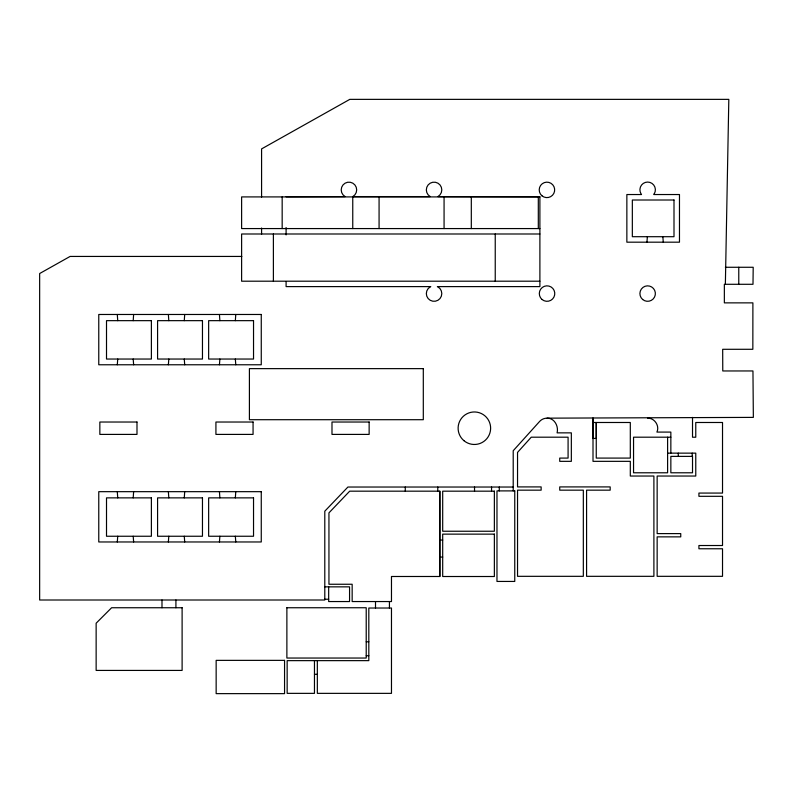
<?xml version="1.0" encoding="UTF-8"?>
<svg xmlns="http://www.w3.org/2000/svg" width="793" height="793" viewBox="0 0 793 793"><rect width="100%" height="100%" fill="white"/><g stroke="black" fill="none" stroke-linecap="round" stroke-linejoin="round"><path stroke-width="1.19" d="M117.295 491.67L117.731 497.865M117.295 314.474L117.731 320.659M117.731 536.246L117.295 541.966M117.731 359.041L117.295 364.77M133.204 536.246L133.63 541.966M133.204 359.041L133.63 364.77M168.374 491.67L168.8 497.865M168.374 314.474L168.8 320.659M168.8 536.246L168.374 541.966M168.8 359.041L168.374 364.77M184.273 536.246L184.7 541.966M184.273 359.041L184.7 364.77M219.443 491.67L219.869 497.865M219.443 314.474L219.869 320.659M219.869 536.246L219.443 541.966M219.869 359.041L219.443 364.77M235.343 536.246L235.779 541.966M235.343 359.041L235.779 364.77M439.818 576.491L439.818 491.174L349.683 491.174L328.946 512.863L328.946 584.253L352.161 584.253L352.161 601.55L391.474 601.55L391.474 576.491L439.818 576.491L439.818 491.174M647.366 236.701L646.939 242.182M662.849 236.701L663.275 242.182M725.367 284.291L728.817 99.363L349.812 99.363L261.581 148.906L261.581 197.11M513.21 490.897L513.21 450.741L539.627 421.43A10.061 10.061 0 0 1 547.041 418.159L753.35 417.386L752.953 370.955L722.77 370.965L722.681 349.297L752.844 349.287L752.894 302.867L724.356 302.867L724.356 284.291L752.993 284.291L753.201 267.271L725.367 267.271M286.095 196.753L345.084 196.585A7.742 7.742 0 0 1 343.022 184.908A7.742 7.742 0 0 1 354.877 184.908A7.742 7.742 0 0 1 352.816 196.585L430.202 196.585A7.742 7.742 0 0 1 428.141 184.908A7.742 7.742 0 0 1 439.996 184.908A7.742 7.742 0 0 1 437.934 196.585L539.894 196.753L539.894 286.61L437.369 286.61L437.934 286.878A7.742 7.742 0 0 1 439.996 298.555A7.742 7.742 0 0 1 428.141 298.555A7.742 7.742 0 0 1 430.202 286.878L430.768 286.61L286.095 286.61L286.095 281.693M539.894 196.912L241.617 196.912L241.617 228.572L539.894 228.572M539.894 233.994L241.617 233.994L241.617 281.198L539.894 281.198M241.815 256.436L70.101 256.436L39.65 273.535L39.65 600.004L324.793 600.004L324.793 511.198L347.909 487.031L513.21 487.031M593.005 422.491L630.306 422.491L630.306 458.086L596.257 458.086L596.257 422.491L596.257 438.43L593.005 438.43L593.005 418.159L593.005 461.338L630.306 461.338L630.306 476.038L653.898 476.038L653.898 576.323L586.582 576.323L586.582 490.163L610.184 490.163L610.184 486.912L559.729 486.912L559.729 490.163L583.331 490.163L583.331 576.323L517.542 576.323L517.542 490.163L541.143 490.163L541.143 486.912L517.542 486.912L517.542 452.406L531.251 437.191L568.085 437.191L568.085 458.086L559.729 458.086L559.729 461.338L571.337 461.338L571.337 432.859L557.102 432.859C558.738 426.228 554.505 417.941 547.041 418.159M670.848 437.191L633.548 437.191L633.548 472.787L667.607 472.787L667.607 437.191M667.607 453.14L695.768 453.14L695.768 476.038L657.149 476.038L657.149 533.61L680.751 533.61L680.751 536.861L657.149 536.861L657.149 576.323L722.522 576.323L722.522 548.766L698.92 548.766L698.92 545.515L722.522 545.515L722.522 496.309L698.92 496.309L698.92 493.068L722.522 493.068L722.522 422.491L695.768 422.491L695.768 437.221L692.517 437.221L692.517 417.386M439.818 540.053L442.692 540.053M439.818 557.073L442.692 557.073M324.793 586.85L349.564 586.85L349.564 601.55L328.669 601.55L328.669 586.85M324.793 599.23L328.669 599.23M366.217 641.785L368.814 641.785M366.217 655.722L368.814 655.722M314.464 674.288L317.339 674.288M647.643 418.159C654.542 417.881 659.845 425.821 656.921 432.086L670.848 432.086L670.848 453.14M738.769 267.271L738.769 284.291M692.21 453.14L692.21 456.381M678.273 453.14L678.273 456.381M538.308 196.912L538.308 228.572M499.283 487.031L499.283 490.897M495.238 233.994L495.238 281.198M491.551 487.031L491.551 491.174M474.531 487.031L474.531 491.174M471.31 196.912L471.31 228.572M444.07 196.912L444.07 228.572M437.776 487.031L437.776 491.174M405.273 487.031L405.273 491.174M389.432 601.56L389.432 608.023M379.074 196.912L379.074 228.572M375.505 601.56L375.505 608.023M352.756 196.912L352.756 228.572M317.339 660.638L317.339 693.36L391.474 693.36L391.474 608.023L368.814 608.023L368.814 660.638L287.155 660.638L287.155 693.36L314.464 693.36L314.464 660.638M286.095 227.532L286.095 234.916M282.169 196.912L282.169 228.572M273.387 233.994L273.387 281.198M261.581 228.007L261.581 234.183M235.779 314.474L235.343 320.659M235.779 491.67L235.343 497.865M184.7 314.474L184.273 320.659M184.7 491.67L184.273 497.865M175.917 600.004L175.917 607.745M161.99 600.004L161.99 607.745M133.63 314.474L133.204 320.659M133.63 491.67L133.204 497.865M182.112 607.745L182.112 670.422L96.141 670.422L96.141 623.219L111.615 607.745L182.112 607.745M286.878 607.745L286.878 658.041L366.217 658.041L366.217 607.745L286.878 607.745M654.344 193.67L653.739 194.533L679.472 194.533L679.472 242.182L626.857 242.182L626.857 194.533L641.537 194.533L640.942 193.67A7.742 7.742 0 0 1 647.643 182.063A7.742 7.742 0 0 1 654.344 193.67M674 200.005L632.338 200.005L632.338 236.701L674 236.701L674 200.005M261.264 314.474L98.768 314.474L98.768 364.77L261.264 364.77L261.264 314.474M151.384 320.659L106.51 320.659L106.51 359.041L151.384 359.041L151.384 320.659M202.463 320.659L157.579 320.659L157.579 359.041L202.463 359.041L202.463 320.659M253.532 320.659L208.648 320.659L208.648 359.041L253.532 359.041L253.532 320.659M423.303 368.636L249.408 368.636L249.408 419.705L423.303 419.705L423.303 368.636M136.991 422.025L99.849 422.025L99.849 434.405L136.991 434.405L136.991 422.025M253.066 422.025L215.924 422.025L215.924 434.405L253.066 434.405L253.066 422.025M369.141 422.025L331.989 422.025L331.989 434.405L369.141 434.405L369.141 422.025M692.517 456.381L670.848 456.381L670.848 472.787L692.517 472.787L692.517 456.381M514.756 490.897L496.973 490.897L496.973 581.438L514.756 581.438L514.756 490.897M494.366 491.174L442.692 491.174L442.692 531.241L494.366 531.241L494.366 491.174M261.264 491.67L98.768 491.67L98.768 541.966L261.264 541.966L261.264 491.67M151.384 497.865L106.51 497.865L106.51 536.246L151.384 536.246L151.384 497.865M202.463 497.865L157.579 497.865L157.579 536.246L202.463 536.246L202.463 497.865M253.532 497.865L208.648 497.865L208.648 536.246L253.532 536.246L253.532 497.865M494.366 534.135L442.692 534.135L442.692 576.511L494.366 576.511L494.366 534.135M284.558 660.361L216.152 660.361L216.152 693.637L284.558 693.637L284.558 660.361M463.925 440.67A16.247 16.247 0 0 0 490.381 431.045A16.247 16.247 0 0 0 468.822 412.945A16.247 16.247 0 0 0 463.925 440.67M542.065 299.506A7.742 7.742 0 0 0 554.664 294.917A7.742 7.742 0 0 0 544.394 286.303A7.742 7.742 0 0 0 542.065 299.506M541.966 195.812A7.742 7.742 0 0 0 554.555 191.232A7.742 7.742 0 0 0 544.295 182.618A7.742 7.742 0 0 0 541.966 195.812M642.667 299.506A7.742 7.742 0 0 0 655.256 294.917A7.742 7.742 0 0 0 644.996 286.303A7.742 7.742 0 0 0 642.667 299.506"/></g></svg>
